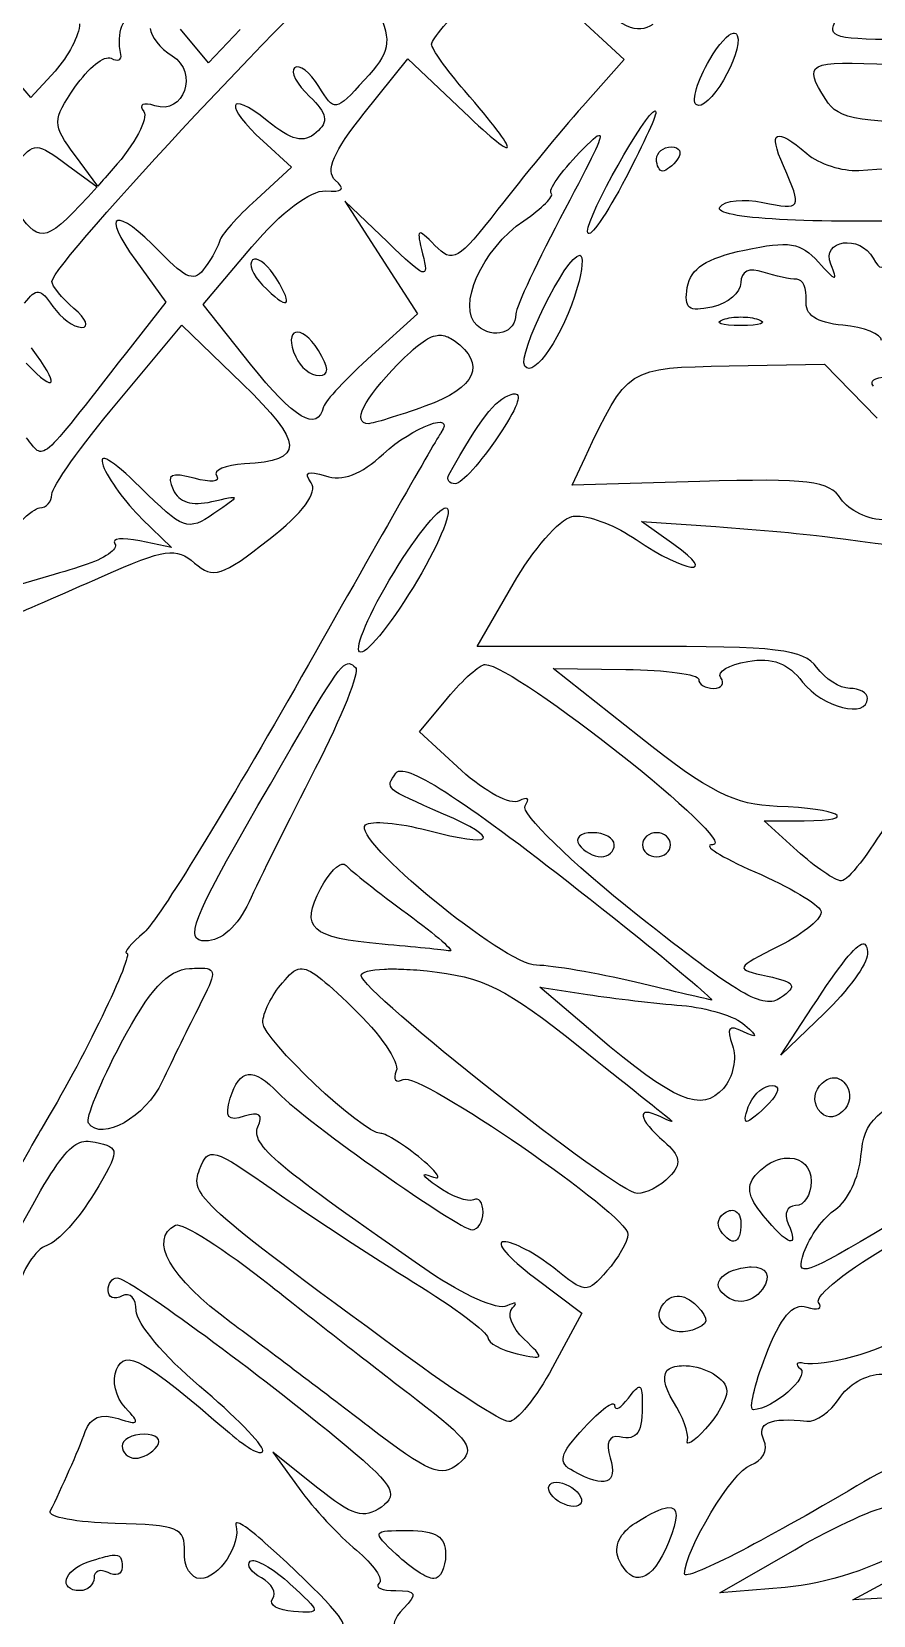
# Model space of a CAD drawing. Extents: x 26 to 243, y 4 to 296.
# Drawn here: x 159.67 to 176.22, y 72.55 to 103.68 of the extents above; entities that cross this region are included whole.
import ezdxf

# ---------------------------------------------------------------- set-up
doc = ezdxf.new("R2010")
doc.units = 0
doc.layers.add('Layer_1', color=7, linetype='CONTINUOUS')

msp = doc.modelspace()

# ---------------------------------------------------------------- linework, layer by layer
at = {"layer": 'Layer_1', "color": 7}
for points in [[(169.129936, 105.152581), (170.222994, 104.142203), (171.316055, 103.131275), (170.504115, 102.211848)], [(163.76661, 103.716666), (163.143737, 103.066784), (162.596381, 103.723831)], [(173.466345, 103.649968), (173.466345, 103.649968)], [(166.206289, 102.074045), (167.065082, 103.141198), (168.164205, 102.098299)], [(160.128037, 102.903073), (159.650687, 102.385483), (159.203099, 102.90638)], [(171.922392, 102.118142), (171.922392, 102.118142)], [(164.218056, 101.523932), (164.776438, 101.016262), (164.086867, 100.380161)], [(170.835396, 101.639135), (170.835396, 101.639135)], [(159.774709, 101.398806), (159.774709, 101.398806)], [(160.967539, 100.641987), (160.527119, 101.239505)], [(172.247058, 101.410383), (172.247058, 101.410383)], [(160.374982, 101.052643), (160.953207, 100.625452)], [(166.661592, 99.543415), (165.823745, 100.345984), (166.538673, 99.239696), (167.254149, 98.133407), (166.355669, 97.318711)], [(163.970561, 97.143425), (163.037353, 98.314758), (163.998673, 99.448608)], [(161.714987, 99.176859), (162.303686, 98.362162), (161.530329, 97.371627)], [(164.049936, 99.206622), (164.049936, 99.206622)], [(170.445134, 99.282139), (170.445134, 99.282139)], [(173.612968, 98.068914), (173.612968, 98.068914)], [(161.341263, 96.376684), (162.617878, 97.906306), (162.617878, 97.906306)], [(162.617878, 97.906306), (163.805195, 96.761432)], [(164.858017, 97.766848), (164.858017, 97.766848)], [(167.728194, 97.70842), (167.728194, 97.70842)], [(164.860772, 97.282329), (164.861325, 97.282329)], [(173.382562, 97.107044), (175.257243, 97.140668), (175.257243, 97.140668)], [(175.257243, 97.140668), (176.290772, 96.082885)], [(169.171826, 96.557481), (169.171826, 96.557481)], [(165.40813, 96.30227), (165.408681, 96.30227)], [(172.803786, 94.835485), (170.29796, 94.763829), (170.552621, 95.308428)], [(161.834601, 94.103471), (162.415581, 93.536272), (161.793259, 93.667461)], [(167.814735, 94.316242), (167.814735, 94.316242)], [(170.398282, 94.155838), (170.398282, 94.155838)], [(172.291705, 93.599109), (171.661116, 94.048351), (173.120733, 93.948029)], [(171.615916, 91.593788), (168.430993, 91.591584), (169.134344, 92.81859)], [(165.915247, 91.254791), (165.915247, 91.254791)], [(168.585885, 91.237705), (168.585885, 91.237705)], [(171.611507, 89.821079), (169.919825, 91.159981), (171.351332, 91.141792)], [(168.120658, 89.154662), (167.291631, 89.913685), (167.844501, 90.577347)], [(166.965314, 89.141432), (166.965314, 89.141432)], [(174.719257, 87.576532), (174.069925, 88.167435), (174.855409, 88.167435)], [(170.693732, 87.930964), (170.693732, 87.930964)], [(171.954362, 87.930964), (171.954362, 87.930964)], [(165.811618, 87.311398), (165.811618, 87.311398)], [(176.009653, 85.745946), (176.009653, 85.745946)], [(162.954671, 85.270246), (162.954671, 85.270246)], [(164.948416, 85.255364), (164.948416, 85.255364)], [(166.605921, 85.250403), (166.605921, 85.250403)], [(169.656895, 84.892113), (170.598372, 84.751002)], [(170.748853, 83.967726), (169.656895, 84.892113), (169.656895, 84.892113)], [(175.249527, 84.375074), (174.397899, 83.556519), (175.017464, 84.502404)], [(174.229779, 82.965066), (174.229779, 82.965066)], [(175.467258, 83.114444), (175.467258, 83.114444)], [(160.732721, 81.86594), (160.732721, 81.86594)], [(174.573187, 81.536316), (174.573187, 81.536316)], [(173.44099, 80.508299), (173.44099, 80.508299)], [(162.497714, 80.216154), (162.497714, 80.216154)], [(173.817469, 79.395946), (173.817469, 79.395946)], [(161.348979, 79.181525), (161.348979, 79.181525)], [(169.552166, 79.18869), (170.487577, 78.486442), (169.907701, 77.415429)], [(172.36171, 78.823785), (172.36171, 78.823785)], [(172.535342, 77.454014), (172.535342, 77.454014)], [(171.621981, 77.033438), (171.621981, 77.033438)], [(161.878699, 76.107396), (161.878699, 76.107396)], [(165.270327, 75.066149), (164.413187, 75.752414), (164.925815, 75.042998)], [(169.985972, 75.161509), (169.985972, 75.161509)], [(172.179257, 74.665416), (172.179257, 74.665416)], [(167.072798, 74.215074), (167.072798, 74.215074)], [(174.486093, 73.096108), (173.198454, 72.986414), (174.674059, 73.837492)], [(161.251965, 73.726697), (161.251965, 73.726697)], [(164.009697, 73.624171), (164.009697, 73.624171)], [(177.00625, 72.919719), (175.817279, 72.851368), (177.065229, 73.528261)]]:
    msp.add_lwpolyline(points, dxfattribs=at)
for points in [[(159.203099, 102.90638), (158.774319, 103.405279), (158.811711, 103.490191), (160.101579, 104.950838)], [(160.066301, 98.766753), (160.066866, 99.10978), (165.647198, 105.072188), (165.910285, 105.01092)], [(167.530309, 103.432239), (167.530309, 103.521292), (167.890306, 103.944727), (168.330121, 104.373163)], [(171.880499, 103.820845), (171.58044, 103.607855), (171.278025, 103.744849), (170.451199, 104.469076)], [(161.421741, 103.225534), (161.332026, 103.667305), (161.464712, 104.011565), (161.724357, 104.011565)], [(166.481345, 104.100863), (166.754, 103.461811), (166.717588, 103.276487), (166.213454, 102.728338)], [(176.713555, 103.516576), (175.344015, 103.537122), (175.270902, 103.568163), (175.546631, 104.008811)], [(160.612006, 103.834076), (160.60862, 103.606467), (160.390786, 103.18766), (160.128037, 102.903073)], [(162.000517, 103.742023), (162.000517, 103.593783), (162.194105, 103.351315), (162.430466, 103.203484)], [(168.180743, 102.517775), (167.823027, 102.931797), (167.530309, 103.343181), (167.530309, 103.432239)], [(173.541862, 103.603117), (173.67524, 103.260916), (172.954515, 102.052684), (172.731024, 102.243819)], [(173.001119, 103.130174), (173.180465, 103.437678), (173.362022, 103.63413), (173.466345, 103.649968)], [(173.466345, 103.649968), (173.501121, 103.655246), (173.527257, 103.640601), (173.541862, 103.603117)], [(160.519401, 102.586123), (160.781585, 102.965743), (161.100883, 103.220951), (161.228814, 103.153325)], [(161.228814, 103.153325), (161.356746, 103.085702), (161.443472, 103.118321), (161.421741, 103.225534)], [(162.430466, 103.203484), (162.957487, 102.873883), (162.664642, 102.03275), (162.088711, 102.221771)], [(165.314424, 102.600454), (165.140349, 102.878697), (164.925731, 103.04459), (164.837621, 102.96922)], [(172.731024, 102.243819), (172.640346, 102.32139), (172.761964, 102.720173), (173.001119, 103.130174)], [(175.281497, 102.340832), (174.827571, 103.066304), (174.905419, 103.107083), (176.585121, 103.029853)], [(164.837621, 102.96922), (164.749483, 102.893847), (164.882105, 102.638704), (165.13252, 102.402018)], [(160.527119, 101.239505), (160.068029, 101.861989), (160.067523, 101.931839), (160.519401, 102.586123)], [(164.297981, 101.926319), (163.513431, 102.556727), (163.447589, 102.225387), (164.218056, 101.523932)], [(166.213454, 102.728338), (165.630919, 102.094918), (165.630852, 102.094763), (165.314424, 102.600454)], [(168.164205, 102.098299), (169.303254, 101.017673), (169.310815, 101.209869), (168.180743, 102.517775)], [(161.872083, 102.106565), (161.969027, 101.972372), (161.699719, 101.468611), (161.274015, 100.986496)], [(162.088711, 102.221771), (161.861748, 102.296241), (161.770399, 102.247281), (161.872083, 102.106565)], [(165.13252, 102.402018), (165.48225, 102.071497), (165.512502, 101.906806), (165.262058, 101.692605)], [(170.504115, 102.211848), (170.057527, 101.705996), (169.306841, 100.793987), (168.835586, 100.18503)], [(170.600026, 99.755081), (170.596921, 100.074317), (171.756318, 102.113065), (171.922392, 102.118142)], [(171.922392, 102.118142), (171.933455, 102.118424), (171.940076, 102.109986), (171.941685, 102.091134)], [(178.392006, 101.866787), (175.894114, 101.88149), (175.53465, 101.936275), (175.281497, 102.340832)], [(165.262058, 101.692605), (165.011614, 101.478404), (164.78789, 101.532678), (164.297981, 101.926319)], [(165.63909, 100.757744), (165.434986, 100.932295), (165.604873, 101.326396), (166.206289, 102.074045)], [(171.941685, 102.091134), (171.948543, 102.010268), (171.650527, 101.371814), (171.279123, 100.672304)], [(174.449161, 101.039966), (174.141313, 101.732505), (174.291408, 101.810142), (174.912184, 101.279192)], [(170.835396, 101.639135), (170.895594, 101.609236), (170.683682, 101.182228), (170.154092, 100.18448)], [(170.442379, 101.301242), (170.665019, 101.53191), (170.799277, 101.657073), (170.835396, 101.639135)], [(159.364053, 101.084063), (159.545932, 101.296802), (159.64458, 101.402842), (159.774709, 101.398806)], [(159.774709, 101.398806), (159.904839, 101.39477), (160.066315, 101.280591), (160.374982, 101.052643)], [(169.883447, 100.501427), (169.819297, 100.556293), (170.070693, 100.916135), (170.442379, 101.301242)], [(171.954362, 101.173911), (171.954362, 101.303973), (172.086022, 101.410383), (172.247058, 101.410383)], [(172.076181, 100.93744), (172.009125, 100.93744), (171.954362, 101.043849), (171.954362, 101.173911)], [(172.368876, 101.173911), (172.274896, 101.043849), (172.143265, 100.93744), (172.076181, 100.93744)], [(172.247058, 101.410383), (172.408094, 101.410383), (172.462856, 101.303973), (172.368876, 101.173911)], [(174.912184, 101.279192), (175.148658, 101.076943), (175.606256, 100.929134), (175.929174, 100.950668)], [(161.274015, 100.986496), (161.158925, 100.856157), (161.064603, 100.750538), (160.967539, 100.641987)], [(174.04457, 100.32118), (174.804369, 100.158075), (174.82494, 100.194626), (174.449161, 101.039966)], [(175.929174, 100.950668), (177.850741, 101.078901), (179.69563, 100.915641), (179.69563, 100.617733)], [(160.953207, 100.625452), (159.953952, 99.509113), (159.849964, 99.522073), (159.41642, 100.088016)], [(163.998673, 99.448608), (164.574491, 100.12766), (165.155036, 100.567706), (165.445612, 100.545524)], [(165.445612, 100.545524), (165.785549, 100.519559), (165.843164, 100.583186), (165.63909, 100.757744)], [(171.279123, 100.672304), (170.907718, 99.972796), (170.602848, 99.559987), (170.600026, 99.755081)], [(162.197299, 99.341121), (161.310839, 100.253873), (161.010589, 100.151669), (161.714987, 99.176859)], [(164.086867, 100.380161), (163.707815, 100.03033), (163.383375, 99.666531), (163.365877, 99.57208)], [(169.346011, 99.961236), (169.705844, 100.203312), (169.947596, 100.446565), (169.883447, 100.501427)], [(173.199007, 100.228577), (173.293326, 100.359119), (173.67373, 100.400789), (174.04457, 100.32118)], [(168.835586, 100.18503), (168.058657, 99.181072), (167.943064, 99.114945), (167.595903, 99.475617)], [(168.429342, 97.89859), (168.012753, 98.254904), (168.525901, 99.409475), (169.346011, 99.961236)], [(170.154092, 100.18448), (169.623599, 99.185018), (169.189465, 98.259908), (169.189465, 98.128996)], [(177.524943, 99.98494), (175.055443, 99.888824), (173.035601, 100.002438), (173.199007, 100.228577)], [(167.595903, 99.475617), (167.25035, 99.834631), (167.226669, 99.818294), (167.356124, 99.306944)], [(175.381268, 99.10465), (175.184418, 99.588085), (175.957944, 99.697799), (176.216908, 99.22316)], [(163.081451, 99.045668), (162.870941, 98.749848), (162.724039, 98.798786), (162.197299, 99.341121)], [(163.365877, 99.57208), (163.348266, 99.477632), (163.220276, 99.240762), (163.081451, 99.045668)], [(167.356124, 99.306944), (167.486285, 98.792754), (167.422153, 98.814598), (166.661592, 99.543415)], [(172.560147, 98.650447), (172.622292, 99.023635), (172.929429, 99.224004), (173.684627, 99.383564)], [(173.684627, 99.383564), (174.568801, 99.570373), (174.785853, 99.535075), (175.137078, 99.147093)], [(164.012451, 99.189536), (163.927079, 99.116509), (164.014709, 98.894987), (164.207032, 98.696748)], [(164.049936, 99.206622), (164.035712, 99.204647), (164.023122, 99.198652), (164.012451, 99.189536)], [(164.476577, 98.829593), (164.328066, 99.066947), (164.149422, 99.22079), (164.049936, 99.206622)], [(169.36365, 97.103736), (169.205633, 97.322399), (170.178518, 99.282139), (170.445134, 99.282139)], [(170.445134, 99.282139), (170.520515, 99.282139), (170.498493, 98.996691), (170.396075, 98.647692)], [(174.050633, 98.952512), (173.77239, 99.043831), (173.612968, 98.967811), (173.612968, 98.743603)], [(175.137078, 99.147093), (175.484211, 98.76366), (175.522944, 98.756723), (175.381268, 99.10465)], [(176.216908, 99.22316), (176.34594, 98.986683), (176.410366, 98.986683), (176.53937, 99.22316)], [(160.500108, 98.234829), (160.26115, 98.439212), (160.066132, 98.678497), (160.066301, 98.766753)], [(164.207032, 98.696748), (164.70411, 98.184481), (164.838724, 98.250823), (164.476577, 98.829593)], [(173.612968, 98.743603), (173.612968, 98.549761), (173.356716, 98.334087), (173.043562, 98.264045)], [(174.71099, 98.809197), (174.588252, 98.809197), (174.291171, 98.873563), (174.050633, 98.952512)], [(174.895645, 98.395233), (174.916784, 98.622843), (174.833729, 98.809197), (174.71099, 98.809197)], [(159.529419, 98.338459), (159.763494, 98.644221), (159.837097, 98.63631), (160.084493, 98.277276)], [(170.396075, 98.647692), (170.120234, 97.707655), (169.546953, 96.850067), (169.36365, 97.103736)], [(173.043562, 98.264045), (172.58258, 98.160952), (172.490917, 98.234677), (172.560147, 98.650447)], [(175.617739, 97.906306), (175.092157, 97.958029), (174.869117, 98.109178), (174.895645, 98.395233)], [(160.084493, 98.277276), (160.241324, 98.049666), (160.496879, 97.863312), (160.652243, 97.863312)], [(160.652243, 97.863312), (160.807606, 97.863312), (160.739066, 98.030444), (160.500108, 98.234829)], [(169.189465, 98.128996), (169.189465, 97.75313), (168.753753, 97.621109), (168.429342, 97.89859)], [(173.267356, 98.019858), (173.362394, 98.052661), (173.48769, 98.068914), (173.612968, 98.068914)], [(173.612968, 98.068914), (173.738246, 98.068914), (173.863542, 98.052661), (173.95858, 98.019858)], [(164.858017, 97.766848), (164.757546, 97.737873), (164.732095, 97.568968), (164.860772, 97.282329)], [(165.305605, 97.410213), (165.134013, 97.684457), (164.958488, 97.795821), (164.858017, 97.766848)], [(173.612968, 97.900244), (173.232786, 97.900244), (173.077251, 97.954258), (173.267356, 98.019858)], [(173.95858, 98.019858), (174.148685, 97.954258), (173.993121, 97.900244), (173.612968, 97.900244)], [(176.377865, 97.608649), (176.377865, 97.731207), (176.035908, 97.865152), (175.617739, 97.906306)], [(159.562492, 97.159961), (160.164557, 96.524038), (160.229993, 96.719446), (159.662814, 97.459822)], [(166.870504, 97.142322), (167.227532, 97.50522), (167.451806, 97.679391), (167.643858, 97.706216)], [(167.976242, 97.60424), (168.61954, 97.147611), (168.408689, 96.673844), (167.401325, 96.313844)], [(167.643858, 97.706216), (167.672667, 97.710238), (167.700517, 97.71092), (167.728194, 97.70842)], [(167.728194, 97.70842), (167.81123, 97.700921), (167.89096, 97.664783), (167.976242, 97.60424)], [(161.530329, 97.371627), (159.749225, 95.090044), (159.937707, 95.250995), (159.563593, 95.691525)], [(165.408681, 96.30227), (165.287015, 95.796712), (164.831451, 96.063112), (163.970561, 97.143425)], [(164.861325, 97.282329), (164.951385, 97.081624), (165.157774, 96.917427), (165.319936, 96.917427)], [(165.319936, 96.917427), (165.524321, 96.917427), (165.519619, 97.068221), (165.305605, 97.410213)], [(166.355669, 97.318711), (165.861413, 96.870477), (165.434659, 96.412848), (165.40813, 96.30227)], [(166.295036, 95.97154), (165.956426, 95.97154), (166.194102, 96.454786), (166.870504, 97.142322)], [(170.552621, 95.308428), (171.380181, 97.076474), (171.370938, 97.070776), (173.382562, 97.107044)], [(176.218012, 96.710719), (176.071623, 96.913318), (176.517052, 96.947724), (177.92678, 96.843011)], [(163.805195, 96.761432), (165.031761, 95.578909), (165.041642, 95.24057), (163.852047, 95.179444)], [(167.872613, 94.966123), (168.480689, 96.061275), (168.772626, 96.438191), (169.094105, 96.543703)], [(169.171826, 96.557481), (169.316823, 96.550203), (169.206847, 96.268573), (168.847714, 95.73066)], [(169.094105, 96.543703), (169.125237, 96.553919), (169.151114, 96.558525), (169.171826, 96.557481)], [(160.065201, 94.581375), (160.065201, 94.727436), (160.639376, 95.535408), (161.341263, 96.376684)], [(167.401325, 96.313844), (166.873992, 96.125388), (166.375946, 95.97154), (166.295036, 95.97154)], [(166.58332, 95.376229), (167.164585, 95.912671), (168.021641, 96.229378), (167.714414, 95.79405)], [(167.714414, 95.79405), (167.64558, 95.696503), (166.412768, 93.538344), (164.974874, 90.998477)], [(168.847714, 95.73066), (168.503261, 95.214735), (168.12076, 94.791684), (167.997739, 94.790838)], [(161.800424, 94.72359), (161.242189, 95.275041), (160.964592, 95.435639), (161.075026, 95.143615)], [(165.445062, 94.943526), (165.781753, 94.833019), (166.143731, 94.970534), (166.58332, 95.376229)], [(161.075026, 95.143615), (161.173352, 94.883491), (161.515126, 94.415378), (161.834601, 94.103471)], [(162.866476, 94.897221), (162.404987, 95.022497), (162.316437, 94.976083), (162.449758, 94.678942)], [(163.852047, 95.179444), (163.471191, 95.159857), (163.225855, 95.052249), (163.306345, 94.940768)], [(165.165044, 94.81013), (165.012277, 95.021552), (165.091945, 95.059426), (165.445062, 94.943526)], [(167.997739, 94.790838), (167.875368, 94.789709), (167.818455, 94.868579), (167.872613, 94.966123)], [(163.251224, 94.203793), (162.737044, 93.852782), (162.650619, 93.883767), (161.800424, 94.72359)], [(162.449758, 94.678942), (162.56256, 94.427505), (162.815984, 94.348054), (163.208781, 94.439714)], [(163.306345, 94.940768), (163.386835, 94.829285), (163.18869, 94.809752), (162.866476, 94.897221)], [(164.333259, 93.695573), (164.999755, 94.217729), (165.301244, 94.621674), (165.165044, 94.81013)], [(175.581358, 94.493181), (175.348384, 94.848775), (174.957336, 94.897171), (172.803786, 94.835485)], [(159.825422, 94.316242), (159.957276, 94.316242), (160.065201, 94.435311), (160.065201, 94.581375)], [(163.208781, 94.439714), (163.790413, 94.57544), (163.790861, 94.57218), (163.251224, 94.203793)], [(176.460548, 94.075912), (176.125945, 94.077888), (175.730484, 94.265571), (175.581358, 94.493181)], [(158.865203, 93.384688), (159.261584, 93.896981), (159.693568, 94.316242), (159.825422, 94.316242)], [(166.700731, 92.897414), (167.161314, 93.677787), (167.662674, 94.316242), (167.814735, 94.316242)], [(167.814735, 94.316242), (167.966796, 94.316242), (167.714735, 93.677787), (167.254149, 92.897414)], [(169.134344, 92.81859), (169.521384, 93.493555), (170.041818, 94.09133), (170.290795, 94.147018)], [(170.290795, 94.147018), (170.321915, 94.153989), (170.358009, 94.156713), (170.398282, 94.155838)], [(170.398282, 94.155838), (170.680177, 94.14977), (171.165274, 93.959919), (171.556384, 93.692265)], [(161.793259, 93.667461), (161.450895, 93.73963), (161.231126, 93.714626), (161.305435, 93.611787)], [(173.120733, 93.948029), (173.923627, 93.892665), (174.954297, 93.796716), (175.410481, 93.734709)], [(175.410481, 93.734709), (176.792072, 93.546918), (178.982875, 93.303338), (179.350018, 93.297044)], [(161.305435, 93.611787), (161.379744, 93.508951), (161.099912, 93.315284), (160.683662, 93.181288)], [(161.054079, 92.96797), (162.302461, 93.51928), (162.503081, 93.547987), (162.872539, 93.232)], [(162.872539, 93.232), (163.241967, 92.916013), (163.403534, 92.967205), (164.333259, 93.695573)], [(171.556384, 93.692265), (172.519693, 93.033022), (173.207545, 92.945883), (172.291705, 93.599109)], [(160.683662, 93.181288), (160.267413, 93.047294), (159.52575, 92.828933), (159.03553, 92.695668)], [(159.166718, 92.149413), (159.432825, 92.258528), (160.282201, 92.627091), (161.054079, 92.96797)], [(166.140144, 91.478034), (165.98808, 91.478034), (166.240144, 92.117039), (166.700731, 92.897414)], [(167.254149, 92.897414), (166.79359, 92.117039), (166.292234, 91.478034), (166.140144, 91.478034)], [(175.102904, 91.182581), (174.843316, 91.538063), (174.35175, 91.596045), (171.615916, 91.593788)], [(164.117184, 88.463438), (165.487948, 90.838203), (165.742408, 91.279847), (165.915247, 91.254791)], [(165.915247, 91.254791), (165.955133, 91.249005), (165.990992, 91.218452), (166.034861, 91.180928)], [(167.844501, 90.577347), (168.148652, 90.94265), (168.482196, 91.239963), (168.585885, 91.237705)], [(168.585885, 91.237705), (169.181571, 91.224102), (173.63477, 87.694493), (173.056242, 87.694493)], [(173.217747, 90.97808), (173.134491, 91.093272), (173.373438, 91.238106), (173.748567, 91.299441)], [(173.748567, 91.299441), (174.23763, 91.379403), (174.542763, 91.264087), (174.827297, 90.892643)], [(164.974874, 90.998477), (163.536952, 88.458609), (162.146056, 86.197561), (161.88421, 85.973597)], [(166.034861, 91.180928), (166.124664, 91.104129), (165.768816, 90.208387), (165.244419, 89.19049)], [(171.351332, 91.141792), (172.138845, 91.131801), (172.783277, 91.043658), (172.78339, 90.94611)], [(172.78339, 90.94611), (172.783475, 90.848563), (172.9156, 90.768621), (173.076636, 90.768621)], [(173.076636, 90.768621), (173.237587, 90.768621), (173.300974, 90.862891), (173.217747, 90.97808)], [(175.753339, 90.768621), (175.56182, 90.768621), (175.269133, 90.954972), (175.102904, 91.182581)], [(174.827297, 90.892643), (175.210244, 90.392791), (176.101705, 90.168455), (176.101705, 90.571836)], [(176.101705, 90.571836), (176.101705, 90.68022), (175.944883, 90.768621), (175.753339, 90.768621)], [(174.326793, 88.449107), (173.492036, 88.475946), (172.991094, 88.729085), (171.611507, 89.821079)], [(165.244419, 89.19049), (164.720022, 88.172594), (164.134004, 86.993819), (163.941895, 86.571115)], [(167.763472, 88.298623), (166.596991, 88.806253), (166.609133, 88.795642), (166.831919, 89.10395)], [(166.831919, 89.10395), (166.855513, 89.136617), (166.900115, 89.149196), (166.965314, 89.141432)], [(166.965314, 89.141432), (167.421712, 89.087084), (168.909413, 88.033261), (171.604342, 85.861702)], [(169.250651, 88.55494), (169.085297, 88.467527), (168.576701, 88.737309), (168.120658, 89.154662)], [(163.086963, 85.80272), (162.658295, 85.80272), (162.814982, 86.2075), (164.117184, 88.463438)], [(169.368611, 88.461231), (169.472356, 88.604817), (169.421621, 88.645302), (169.250651, 88.55494)], [(171.588907, 86.303775), (170.26743, 87.35155), (169.268253, 88.322347), (169.368611, 88.461231)], [(174.855409, 88.167435), (175.993668, 88.167435), (175.53826, 88.410155), (174.326793, 88.449107)], [(166.233297, 88.083098), (166.338566, 88.173136), (166.885242, 88.125993), (167.447626, 87.978369)], [(167.447626, 87.978369), (168.777006, 87.629409), (168.934328, 87.789091), (167.763472, 88.298623)], [(176.521181, 88.176254), (176.133012, 87.521067), (175.714824, 86.985079), (175.591831, 86.985079)], [(169.594609, 85.32537), (168.969571, 85.33045), (165.930306, 87.823937), (166.233297, 88.083098)], [(170.693732, 87.930964), (170.456693, 87.930964), (170.33958, 87.824555), (170.43356, 87.694493)], [(171.124784, 87.694493), (171.124784, 87.824555), (170.930799, 87.930964), (170.693732, 87.930964)], [(171.954362, 87.930964), (171.802301, 87.930964), (171.677652, 87.824555), (171.677652, 87.694493)], [(172.230519, 87.694493), (172.230519, 87.824555), (172.106423, 87.930964), (171.954362, 87.930964)], [(170.43356, 87.694493), (170.527568, 87.564428), (170.721494, 87.458021), (170.864609, 87.458021)], [(170.864609, 87.458021), (171.007696, 87.458021), (171.124784, 87.564428), (171.124784, 87.694493)], [(171.677652, 87.694493), (171.677652, 87.564428), (171.802301, 87.458021), (171.954362, 87.458021)], [(171.954362, 87.458021), (172.106423, 87.458021), (172.230522, 87.564428), (172.230519, 87.694493)], [(173.056242, 87.694493), (172.841923, 87.694493), (173.215472, 87.45521), (173.886371, 87.162569)], [(175.591831, 86.985079), (175.468839, 86.985079), (175.076409, 87.251375), (174.719257, 87.576532)], [(165.35356, 86.837903), (165.516049, 87.142957), (165.70752, 87.335893), (165.811618, 87.311398)], [(165.811618, 87.311398), (165.826491, 87.307899), (165.839247, 87.299816), (165.850203, 87.287144)], [(165.850203, 87.287144), (165.937861, 87.185688), (166.480727, 86.757125), (167.056263, 86.334644)], [(173.886371, 87.162569), (174.557269, 86.86993), (175.142649, 86.524238), (175.18724, 86.394176)], [(163.941895, 86.571115), (163.724697, 86.093178), (163.401358, 85.80272), (163.086963, 85.80272)], [(166.562924, 85.739884), (165.15139, 85.860226), (164.936774, 86.055535), (165.35356, 86.837903)], [(167.056263, 86.334644), (167.631799, 85.912163), (168.005165, 85.584094), (167.885841, 85.605938)], [(174.391836, 84.682651), (174.063104, 84.44931), (173.561471, 84.739736), (171.588907, 86.303775)], [(175.18724, 86.394176), (175.231803, 86.264114), (174.864624, 85.954858), (174.37144, 85.70681)], [(161.88421, 85.973597), (161.622365, 85.749634), (161.465356, 85.566249), (161.535291, 85.566249)], [(167.885841, 85.605938), (167.766489, 85.62781), (167.17117, 85.688025), (166.562924, 85.739884)], [(171.604342, 85.861702), (172.451739, 85.178874), (173.095054, 84.629683), (173.033642, 84.641311)], [(174.37144, 85.70681), (173.485404, 85.26117), (173.482895, 85.2541), (174.133868, 85.111496)], [(175.017464, 84.502404), (175.563109, 85.335411), (175.870576, 85.727528), (176.009653, 85.745946)], [(176.009653, 85.745946), (176.072868, 85.754328), (176.101705, 85.685784), (176.101705, 85.545856)], [(161.535291, 85.566249), (161.696411, 85.566249), (160.640082, 83.386384), (159.867865, 82.125565)], [(171.539298, 84.991885), (170.778963, 85.17284), (169.903925, 85.32283), (169.594609, 85.32537)], [(176.101705, 85.545856), (176.101705, 85.352353), (175.718044, 84.825379), (175.249527, 84.375074)], [(161.429457, 83.798502), (161.986338, 84.846757), (162.341165, 85.233684), (162.771667, 85.261427)], [(162.771667, 85.261427), (162.841099, 85.265914), (162.90194, 85.26923), (162.954671, 85.270246)], [(162.954671, 85.270246), (163.323775, 85.277499), (163.291845, 85.171432), (162.97341, 84.545951)], [(164.599496, 84.983065), (164.738149, 85.145239), (164.833557, 85.243172), (164.948416, 85.255364)], [(164.948416, 85.255364), (165.139844, 85.275684), (165.385674, 85.05679), (165.976983, 84.495789)], [(166.14786, 85.121419), (166.14786, 85.194769), (166.321142, 85.23919), (166.605921, 85.250403)], [(171.574576, 80.837373), (171.183867, 80.83822), (166.14786, 84.813811), (166.14786, 85.121419)], [(166.605921, 85.250403), (166.700846, 85.254142), (166.808235, 85.25421), (166.925625, 85.250403)], [(166.925625, 85.250403), (167.082145, 85.245323), (167.25683, 85.233783), (167.443768, 85.214575)], [(167.443768, 85.214575), (168.538311, 85.1022), (168.99973, 84.872838), (170.415921, 83.739523)], [(173.033642, 84.641311), (172.97223, 84.652939), (172.299633, 84.810929), (171.539298, 84.991885)], [(174.133868, 85.111496), (174.690354, 84.989596), (174.730052, 84.922732), (174.391836, 84.682651)], [(164.212544, 84.201993), (164.212544, 84.38244), (164.386644, 84.734094), (164.599496, 84.983065)], [(170.598372, 84.751002), (171.116052, 84.673419), (171.948833, 84.575881), (172.449355, 84.534374)], [(162.97341, 84.545951), (162.762562, 84.131798), (162.430519, 83.453313), (162.235334, 83.038376)], [(165.976983, 84.495789), (166.521644, 83.979037), (166.908889, 83.417725), (166.837431, 83.248389)], [(172.449355, 84.534374), (172.949847, 84.492868), (173.509663, 84.31995), (173.693447, 84.150177)], [(166.530954, 82.019179), (166.177189, 82.019179), (164.212544, 83.868956), (164.212544, 84.201993)], [(173.652657, 84.0245), (173.374188, 84.159978), (173.320941, 84.089417), (173.446502, 83.751097)], [(173.693447, 84.150177), (173.957832, 83.905953), (173.949527, 83.88007), (173.652657, 84.0245)], [(160.783984, 82.218718), (160.722798, 82.304057), (161.013151, 83.014893), (161.429457, 83.798502)], [(170.415921, 83.739523), (171.337997, 83.001631), (172.154492, 82.349286), (172.230519, 82.289274)], [(173.26901, 82.90388), (172.839778, 82.419641), (172.316005, 82.640672), (170.748853, 83.967726)], [(173.446502, 83.751097), (173.539523, 83.50038), (173.459795, 83.119137), (173.26901, 82.90388)], [(163.573686, 82.709853), (163.75538, 83.30412), (164.019834, 83.331416), (164.524532, 82.80797)], [(166.837431, 83.248389), (166.765944, 83.079163), (166.826509, 83.003389), (166.971926, 83.080269)], [(166.971926, 83.080269), (167.2881, 83.247407), (171.405372, 80.411085), (171.392675, 80.034804)], [(175.209841, 83.006406), (175.302, 83.085231), (175.387734, 83.121313), (175.467258, 83.114444)], [(162.235334, 83.038376), (161.9079, 82.342309), (161.04487, 81.854925), (160.783984, 82.218718)], [(164.524532, 82.80797), (165.068854, 82.243401), (168.071123, 80.127409), (168.327917, 80.127409)], [(173.789357, 82.610635), (173.876902, 82.805729), (174.075347, 82.965066), (174.229779, 82.965066)], [(174.229779, 82.965066), (174.391605, 82.965066), (174.364238, 82.81509), (174.165839, 82.610635)], [(175.13377, 82.492121), (175.023422, 82.644848), (175.057779, 82.876341), (175.209841, 83.006406)], [(175.467258, 83.114444), (175.546783, 83.107586), (175.619754, 83.057629), (175.686641, 82.965066)], [(175.686641, 82.965066), (175.79699, 82.812339), (175.763185, 82.580849), (175.611124, 82.450781)], [(175.974375, 81.574348), (176.040048, 82.288215), (176.226391, 82.460893), (177.59991, 83.080269)], [(163.848742, 82.358176), (163.52636, 82.252368), (163.459753, 82.337209), (163.573686, 82.709853)], [(172.023264, 82.349909), (171.544051, 82.585785), (171.590561, 82.29684), (172.102089, 81.859328)], [(173.725967, 82.25565), (173.673333, 82.25565), (173.701837, 82.415543), (173.789357, 82.610635)], [(174.165839, 82.610635), (173.976524, 82.415543), (173.778601, 82.25565), (173.725967, 82.25565)], [(164.117184, 82.147612), (164.226206, 82.3906), (164.144139, 82.455127), (163.848742, 82.358176)], [(172.230519, 82.289274), (172.30655, 82.229259), (172.21336, 82.25635), (172.023264, 82.349909)], [(175.611124, 82.450781), (175.426805, 82.293129), (175.267544, 82.306997), (175.13377, 82.492121)], [(159.867865, 82.125565), (159.545257, 81.598834), (158.572152, 79.736402), (157.705448, 77.987039)], [(167.487312, 79.300586), (164.462768, 81.386645), (163.964586, 81.807509), (164.117184, 82.147612)], [(167.334627, 81.511509), (166.998839, 81.790762), (166.63707, 82.019179), (166.530954, 82.019179)], [(158.278711, 77.933021), (159.969045, 81.224153), (160.31935, 81.841777), (160.732721, 81.86594)], [(160.732721, 81.86594), (160.791773, 81.869384), (160.852211, 81.860801), (160.91793, 81.846097)], [(160.91793, 81.846097), (161.412185, 81.735543), (161.411468, 81.703228), (160.896983, 80.840681)], [(162.969002, 81.310869), (163.138674, 81.768105), (163.224526, 81.743795), (164.441299, 80.89029)], [(172.102089, 81.859328), (172.428899, 81.579804), (172.452648, 81.420388), (172.206268, 81.16645)], [(175.478282, 80.533104), (175.713091, 80.691301), (175.936275, 81.160026), (175.974375, 81.574348)], [(166.977438, 77.688831), (162.923516, 80.669084), (162.779321, 80.799711), (162.969002, 81.310869)], [(167.64, 80.980138), (167.351484, 81.180725), (167.302217, 81.267968), (167.530309, 81.174166)], [(167.530309, 81.174166), (167.758401, 81.080361), (167.670415, 81.232258), (167.334627, 81.511509)], [(173.931572, 81.234801), (174.101752, 81.410185), (174.293584, 81.506838), (174.467353, 81.530802)], [(174.467353, 81.530802), (174.503554, 81.535794), (174.538948, 81.537581), (174.573187, 81.536316)], [(174.573187, 81.536316), (174.81285, 81.527446), (174.995417, 81.366664), (174.995417, 81.073294)], [(168.354375, 80.715555), (168.250037, 80.660411), (167.928544, 80.779566), (167.64, 80.980138)], [(172.206268, 81.16645), (172.030331, 80.985136), (171.746026, 80.836809), (171.574576, 80.837373)], [(174.051186, 80.406874), (173.739612, 80.787346), (173.708531, 81.004943), (173.931572, 81.234801)], [(174.995417, 81.073294), (174.995417, 80.81317), (174.857839, 80.600352), (174.689493, 80.600352)], [(160.896983, 80.840681), (160.604573, 80.350466), (160.185125, 79.889911), (159.964879, 79.817625)], [(164.441299, 80.89029), (165.151991, 80.391795), (166.386346, 79.581289), (167.184697, 79.089469)], [(168.543992, 80.471918), (168.543992, 80.661289), (168.458684, 80.770698), (168.354375, 80.715555)], [(168.327917, 80.127409), (168.446732, 80.127409), (168.543992, 80.282547), (168.543992, 80.471918)], [(173.210031, 80.110871), (173.122542, 80.231947), (173.177304, 80.397942), (173.331849, 80.479637)], [(173.331849, 80.479637), (173.370486, 80.500067), (173.4074, 80.509267), (173.44099, 80.508299)], [(173.44099, 80.508299), (173.541755, 80.505392), (173.612968, 80.411779), (173.612968, 80.259701)], [(174.542317, 80.24592), (174.772046, 79.733898), (174.540345, 79.809723), (174.051186, 80.406874)], [(174.689493, 80.600352), (174.52112, 80.600352), (174.4548, 80.441017), (174.542317, 80.24592)], [(174.852101, 79.675964), (174.961434, 79.989403), (175.243473, 80.374904), (175.478282, 80.533104)], [(163.590772, 78.297373), (162.377865, 79.195373), (161.958669, 79.931214), (162.497714, 80.216154)], [(162.497714, 80.216154), (162.618956, 80.280238), (163.458929, 79.746243), (164.364128, 79.029387)], [(171.392675, 80.034804), (171.387849, 79.8908), (171.201949, 79.567192), (170.979812, 79.31602)], [(173.612968, 80.259701), (173.612968, 79.844321), (173.447041, 79.782867), (173.210031, 80.110871)], [(176.523938, 80.224423), (174.838253, 79.216582), (174.672947, 79.162449), (174.852101, 79.675964)], [(159.964879, 79.817625), (159.744633, 79.74534), (159.478142, 79.333546), (159.372873, 78.902057)], [(168.954648, 79.890938), (168.769086, 79.890938), (169.037731, 79.575002), (169.552166, 79.18869)], [(169.933606, 79.374999), (169.580546, 79.658689), (169.140237, 79.890938), (168.954648, 79.890938)], [(175.140936, 78.698109), (175.053168, 78.819594), (175.724066, 79.350372), (176.631975, 79.877707)], [(173.469102, 79.330902), (173.601445, 79.374339), (173.719343, 79.394964), (173.817469, 79.395946)], [(173.817469, 79.395946), (174.111844, 79.398881), (174.229917, 79.225153), (174.039059, 78.961038)], [(161.171489, 78.931272), (161.171489, 79.069011), (161.251302, 79.181525), (161.348979, 79.181525)], [(161.348979, 79.181525), (161.569423, 79.181525), (163.913919, 77.472432), (165.655625, 76.042353)], [(167.184697, 79.089469), (167.983047, 78.597643), (168.636597, 78.110147), (168.636597, 78.006331)], [(169.008117, 78.628104), (168.83249, 78.542181), (168.148051, 78.844876), (167.487312, 79.300586)], [(170.979812, 79.31602), (170.58281, 78.867185), (170.564514, 78.86806), (169.933606, 79.374999)], [(173.197353, 78.946704), (173.102696, 79.077687), (173.224814, 79.25072), (173.469102, 79.330902)], [(161.447647, 78.82654), (161.295585, 78.746157), (161.171489, 78.793534), (161.171489, 78.931272)], [(161.724357, 78.535498), (161.724357, 78.77622), (161.599708, 78.906922), (161.447647, 78.82654)], [(164.364128, 79.029387), (165.269328, 78.312528), (166.560669, 77.304944), (167.234306, 76.790352)], [(172.156106, 78.739449), (172.219044, 78.793277), (172.288276, 78.821183), (172.36171, 78.823785)], [(172.36171, 78.823785), (172.484099, 78.828132), (172.617099, 78.761993), (172.747009, 78.628104)], [(174.039059, 78.961038), (173.809471, 78.643293), (173.421466, 78.636562), (173.197353, 78.946704)], [(162.968452, 77.053281), (162.284148, 77.627691), (161.724357, 78.294777), (161.724357, 78.535498)], [(169.352626, 77.975465), (169.110225, 78.204584), (169.005078, 78.480569), (169.119463, 78.588415)], [(169.119463, 78.588415), (169.233847, 78.696258), (169.183772, 78.714029), (169.008117, 78.628104)], [(172.661572, 78.155161), (172.161502, 77.991021), (171.7871, 78.423845), (172.156106, 78.739449)], [(172.747009, 78.628104), (173.003803, 78.363475), (172.985704, 78.261548), (172.661572, 78.155161)], [(174.102999, 77.657414), (174.392136, 78.408563), (174.636517, 78.695628), (174.909426, 78.606054)], [(174.909426, 78.606054), (175.124508, 78.535411), (175.228735, 78.576621), (175.140936, 78.698109)], [(166.286214, 76.262839), (165.525882, 76.847123), (164.313091, 77.762585), (163.590772, 78.297373)], [(168.636597, 78.006331), (168.636597, 77.902516), (168.896702, 77.759438), (169.214823, 77.688281)], [(169.214823, 77.688281), (169.751327, 77.568283), (169.761481, 77.589072), (169.352626, 77.975465)], [(176.654023, 77.987592), (176.461716, 77.763471), (175.192343, 77.418502), (174.857063, 77.499215)], [(161.334648, 77.378497), (161.51829, 77.787835), (161.851351, 77.600502), (163.555494, 76.131648)], [(169.051111, 76.355995), (168.89905, 76.362514), (167.965865, 76.962183), (166.977438, 77.688831)], [(173.858259, 76.587504), (173.765069, 76.583384), (173.874994, 77.065033), (174.102999, 77.657414)], [(174.857063, 77.499215), (174.705002, 77.535822), (174.672075, 77.487249), (174.78375, 77.391728)], [(161.51214, 76.624436), (161.319551, 76.827399), (161.239652, 77.166729), (161.334648, 77.378497)], [(169.907701, 77.415429), (169.588648, 76.826369), (169.203172, 76.349475), (169.051111, 76.355995)], [(172.288398, 76.743497), (172.095555, 77.040657), (172.060385, 77.317935), (172.205165, 77.394482)], [(172.205165, 77.394482), (172.296201, 77.442601), (172.41218, 77.460104), (172.535342, 77.454014)], [(172.535342, 77.454014), (172.90483, 77.435726), (173.336811, 77.205585), (173.336811, 76.955164)], [(174.78375, 77.391728), (174.970609, 77.231916), (174.248995, 76.604833), (173.858259, 76.587504)], [(175.543326, 76.809094), (175.70868, 77.073358), (176.088475, 77.289752), (176.387235, 77.289752)], [(164.212544, 75.787139), (164.212544, 75.909116), (163.652756, 76.478871), (162.968452, 77.053281)], [(171.401492, 76.81681), (171.516017, 76.96838), (171.583006, 77.041905), (171.621981, 77.033438)], [(171.621981, 77.033438), (171.660953, 77.024971), (171.671409, 76.93466), (171.673243, 76.757831)], [(173.336811, 76.955164), (173.336808, 76.798846), (173.148179, 76.464043), (172.917886, 76.211576)], [(161.368272, 76.41387), (161.787767, 76.279337), (161.809489, 76.311271), (161.51214, 76.624436)], [(167.234306, 76.790352), (168.289506, 75.984291), (168.404498, 75.809257), (168.063884, 75.527517)], [(170.530574, 76.234176), (170.8575, 76.589661), (171.12637, 76.786375), (171.129192, 76.671288)], [(171.129192, 76.671288), (171.13145, 76.556203), (171.25409, 76.621715), (171.401492, 76.81681)], [(171.673243, 76.757831), (171.67965, 76.129494), (171.586914, 75.983075), (171.226206, 76.053927)], [(172.5618, 75.988886), (172.596316, 76.118951), (172.473168, 76.458749), (172.288398, 76.743497)], [(174.911631, 76.364261), (175.093777, 76.344703), (175.377943, 76.544824), (175.543326, 76.809094)], [(160.723351, 76.162517), (160.825544, 76.441183), (161.032173, 76.521656), (161.368272, 76.41387)], [(174.064964, 75.99109), (173.914486, 76.326474), (174.17873, 76.442933), (174.911631, 76.364261)], [(160.033781, 74.595964), (160.258373, 75.039959), (160.579192, 75.769342), (160.723351, 76.162517)], [(161.878699, 76.107396), (161.641632, 76.107396), (161.447647, 76.000987), (161.447647, 75.870925)], [(162.138871, 75.870925), (162.232851, 76.000987), (162.115757, 76.107396), (161.878699, 76.107396)], [(163.555494, 76.131648), (163.91702, 75.820015), (164.212544, 75.665165), (164.212544, 75.787139)], [(165.655625, 76.042353), (166.780478, 75.118741), (166.903087, 74.930109), (166.544185, 74.675339)], [(168.063884, 75.527517), (167.725273, 75.2474), (167.470305, 75.352904), (166.286214, 76.262839)], [(170.322765, 75.378137), (170.003374, 75.551086), (170.0401, 75.700872), (170.530574, 76.234176)], [(171.226206, 76.053927), (171.020636, 76.094321), (170.951353, 75.938591), (171.042652, 75.639966)], [(172.917886, 76.211576), (172.687592, 75.959108), (172.527285, 75.858824), (172.5618, 75.988886)], [(173.801484, 75.499955), (174.037506, 75.577448), (174.153497, 75.793712), (174.064964, 75.99109)], [(161.447647, 75.870925), (161.447647, 75.740863), (161.564735, 75.634454), (161.707822, 75.634454)], [(161.707822, 75.634454), (161.850936, 75.634454), (162.044891, 75.740863), (162.138871, 75.870925)], [(177.207443, 75.596419), (177.207443, 75.749096), (176.616188, 75.522835), (175.893897, 75.09316)], [(171.042652, 75.639966), (171.19889, 75.128966), (170.950117, 75.038404), (170.322765, 75.378137)], [(172.50723, 73.363446), (172.50723, 73.825675), (173.451867, 75.385209), (173.801484, 75.499955)], [(164.925815, 75.042998), (165.207868, 74.652809), (165.714736, 74.105459), (166.0525, 73.826468)], [(166.544185, 74.675339), (166.199704, 74.430827), (165.979749, 74.498321), (165.270327, 75.066149)], [(169.880689, 74.925038), (169.786709, 75.0551), (169.833911, 75.161509), (169.985972, 75.161509)], [(169.985972, 75.161509), (170.138034, 75.161509), (170.33958, 75.0551), (170.43356, 74.925038)], [(175.893897, 75.09316), (174.042011, 73.991548), (172.50723, 73.207354), (172.50723, 73.363446)], [(170.327726, 74.688567), (170.175665, 74.688567), (169.974669, 74.794976), (169.880689, 74.925038)], [(170.43356, 74.925038), (170.527568, 74.794976), (170.479816, 74.688567), (170.327726, 74.688567)], [(161.309293, 74.353981), (160.548958, 74.371337), (159.975192, 74.480123), (160.033781, 74.595964)], [(164.262703, 73.968129), (163.910179, 74.287374), (163.649965, 74.447261), (163.684481, 74.323111)], [(171.547564, 74.367759), (171.842331, 74.552112), (172.050532, 74.652673), (172.179257, 74.665416)], [(172.179257, 74.665416), (172.393802, 74.686639), (172.386899, 74.464273), (172.18918, 73.979153)], [(174.674059, 73.837492), (175.485702, 74.30558), (176.325646, 74.688567), (176.540473, 74.688567)], [(162.670242, 73.796149), (162.689941, 74.26869), (162.55028, 74.325674), (161.309293, 74.353981)], [(163.684481, 74.323111), (163.790142, 73.942924), (163.34392, 73.269739), (162.986091, 73.269739)], [(166.839084, 73.742131), (166.350586, 74.203796), (166.356236, 74.215074), (167.072798, 74.215074)], [(167.072798, 74.215074), (167.622539, 74.215074), (167.807019, 74.096326), (167.807019, 73.742131)], [(171.209671, 73.658345), (171.102822, 73.896456), (171.233801, 74.171524), (171.547564, 74.367759)], [(162.986091, 73.269739), (162.800191, 73.269739), (162.658109, 73.506628), (162.670242, 73.796149)], [(165.72563, 72.334328), (165.994478, 72.288806), (165.467115, 72.877414), (164.262703, 73.968129)], [(166.0525, 73.826468), (166.390264, 73.547474), (166.591539, 73.254714), (166.499534, 73.176033)], [(172.18918, 73.979153), (171.868801, 73.193065), (171.476202, 73.064248), (171.209671, 73.658345)], [(177.043732, 73.939467), (176.232879, 73.471424), (175.308404, 73.166429), (174.486093, 73.096108)], [(160.618068, 73.032718), (160.18068, 73.032718), (160.296648, 73.439939), (160.779023, 73.598263)], [(160.779023, 73.598263), (161.001888, 73.671409), (161.151847, 73.715509), (161.251965, 73.726697)], [(161.171489, 73.38715), (161.019428, 73.467532), (160.894779, 73.420706), (160.894779, 73.28297)], [(161.447647, 73.491329), (161.447647, 73.35359), (161.323551, 73.306767), (161.171489, 73.38715)], [(161.251965, 73.726697), (161.418829, 73.745352), (161.447647, 73.672626), (161.447647, 73.491329)], [(164.187186, 73.282417), (163.982154, 73.390864), (163.882443, 73.538248), (163.96615, 73.60984)], [(163.96615, 73.60984), (163.97662, 73.618786), (163.991324, 73.623437), (164.009697, 73.624171)], [(164.009697, 73.624171), (164.138311, 73.629223), (164.447313, 73.440312), (164.752734, 73.162252)], [(167.573302, 73.269189), (167.444807, 73.269186), (167.114307, 73.482007), (166.839084, 73.742131)], [(167.807019, 73.742131), (167.807019, 73.482007), (167.701798, 73.269189), (167.573302, 73.269189)], [(160.894779, 73.28297), (160.894779, 73.145231), (160.77013, 73.032718), (160.618068, 73.032718)], [(164.405468, 72.871761), (164.490445, 72.989366), (164.392345, 73.173967), (164.187186, 73.282417)], [(164.752734, 73.162252), (165.3697, 72.600562), (165.37191, 72.585365), (164.819432, 72.620959)], [(166.499534, 73.176033), (166.407558, 73.097352), (166.554895, 73.033268), (166.826957, 73.033268)], [(164.819432, 72.620959), (164.50687, 72.641109), (164.320491, 72.754156), (164.405468, 72.871761)], [(166.826957, 73.033268), (167.235333, 73.033268), (167.26158, 72.971112), (166.977438, 72.678286)], [(166.977438, 72.678286), (166.788124, 72.483195), (166.741689, 72.323048), (166.874362, 72.322201)]]:
    msp.add_open_spline(points, degree=3, dxfattribs=at)

doc.saveas('drawing.dxf')
